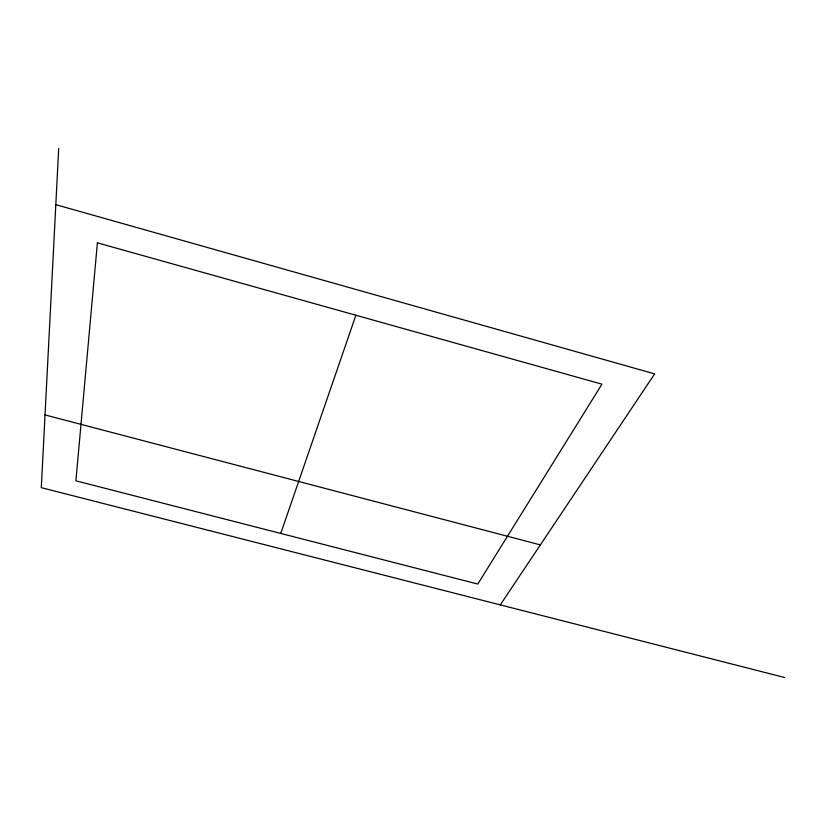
<?xml version="1.0" encoding="UTF-8"?>
<svg xmlns="http://www.w3.org/2000/svg" width="826" height="826" viewBox="0 0 826 826"><rect width="100%" height="100%" fill="white"/><g stroke="black" fill="none" stroke-linecap="round" stroke-linejoin="round"><path stroke-width="1.24" d="M58.698 148.474L41.3 487.66L784.7 677.527M280.757 533.441L355.892 315.253M500.277 604.88L654.646 373.889L55.817 204.652M45.027 414.92L540.359 544.892M97.396 242.844L75.899 480.815L477.779 584.054L601.958 384.173L97.396 242.844"/></g></svg>
